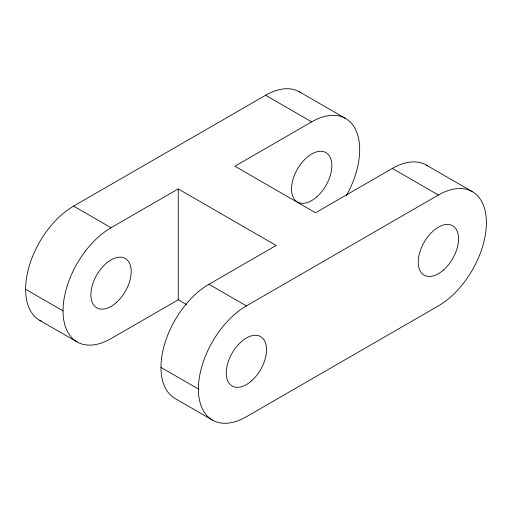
<?xml version="1.0" encoding="UTF-8"?>
<svg xmlns="http://www.w3.org/2000/svg" width="512" height="512" viewBox="0 0 512 512"><rect width="100%" height="100%" fill="white"/><g stroke="black" fill="none" stroke-linecap="round" stroke-linejoin="round"><path stroke-width="0.77" d="M41.606 321.331A67.885 39.194 -60 0 1 28.762 267.661A67.885 39.194 -60 0 1 73.6 206.118L265.6 95.264A67.885 39.194 -60 0 1 300.781 92.672M186.515 304.563L178.24 299.789L111.04 338.586A67.885 39.194 -60 0 1 63.04 310.874A67.885 39.194 -60 0 1 111.04 227.731L178.24 188.934L276.16 245.466L208.96 284.269A67.885 39.194 -60 0 0 164.614 344.083A67.885 39.194 -60 0 0 175.021 398.477L212.461 420.096M346.381 195.558A67.885 39.194 -60 0 0 355.814 130.029A67.885 39.194 -60 0 0 311.68 121.869L234.88 166.208L315.52 212.768L392.32 168.429A67.885 39.194 -60 0 1 427.501 165.837M198.4 389.018A67.885 39.194 -60 0 1 246.4 305.882L438.4 195.034A67.885 39.194 -60 0 1 486.4 222.746A67.885 39.194 -60 0 1 438.4 305.882L246.4 416.736A67.885 39.194 -60 0 1 198.4 389.018L160.96 367.405M299.539 91.904L345.619 118.509M426.259 165.069L472.339 191.667M265.6 95.264L311.68 121.869M392.32 168.429L438.4 195.034M73.6 206.118L111.04 227.731M208.96 284.269L246.4 305.882M25.6 289.254L63.04 310.874M39.661 320.333L77.101 341.946M178.24 188.934L178.24 299.789M316.896 196.768A28.512 16.461 -60 0 0 325.933 152.608A28.512 16.461 -60 0 0 292.205 182.515A28.512 16.461 -60 0 0 316.896 196.768M443.616 269.933A28.512 16.461 -60 0 0 452.653 225.766A28.512 16.461 -60 0 0 418.925 255.674A28.512 16.461 -60 0 0 443.616 269.933M251.616 380.781A28.512 16.461 -60 0 0 260.653 336.614A28.512 16.461 -60 0 0 226.925 366.528A28.512 16.461 -60 0 0 251.616 380.781M116.256 302.63A28.512 16.461 -60 0 0 125.293 258.47A28.512 16.461 -60 0 0 91.565 288.378A28.512 16.461 -60 0 0 116.256 302.63"/></g></svg>
